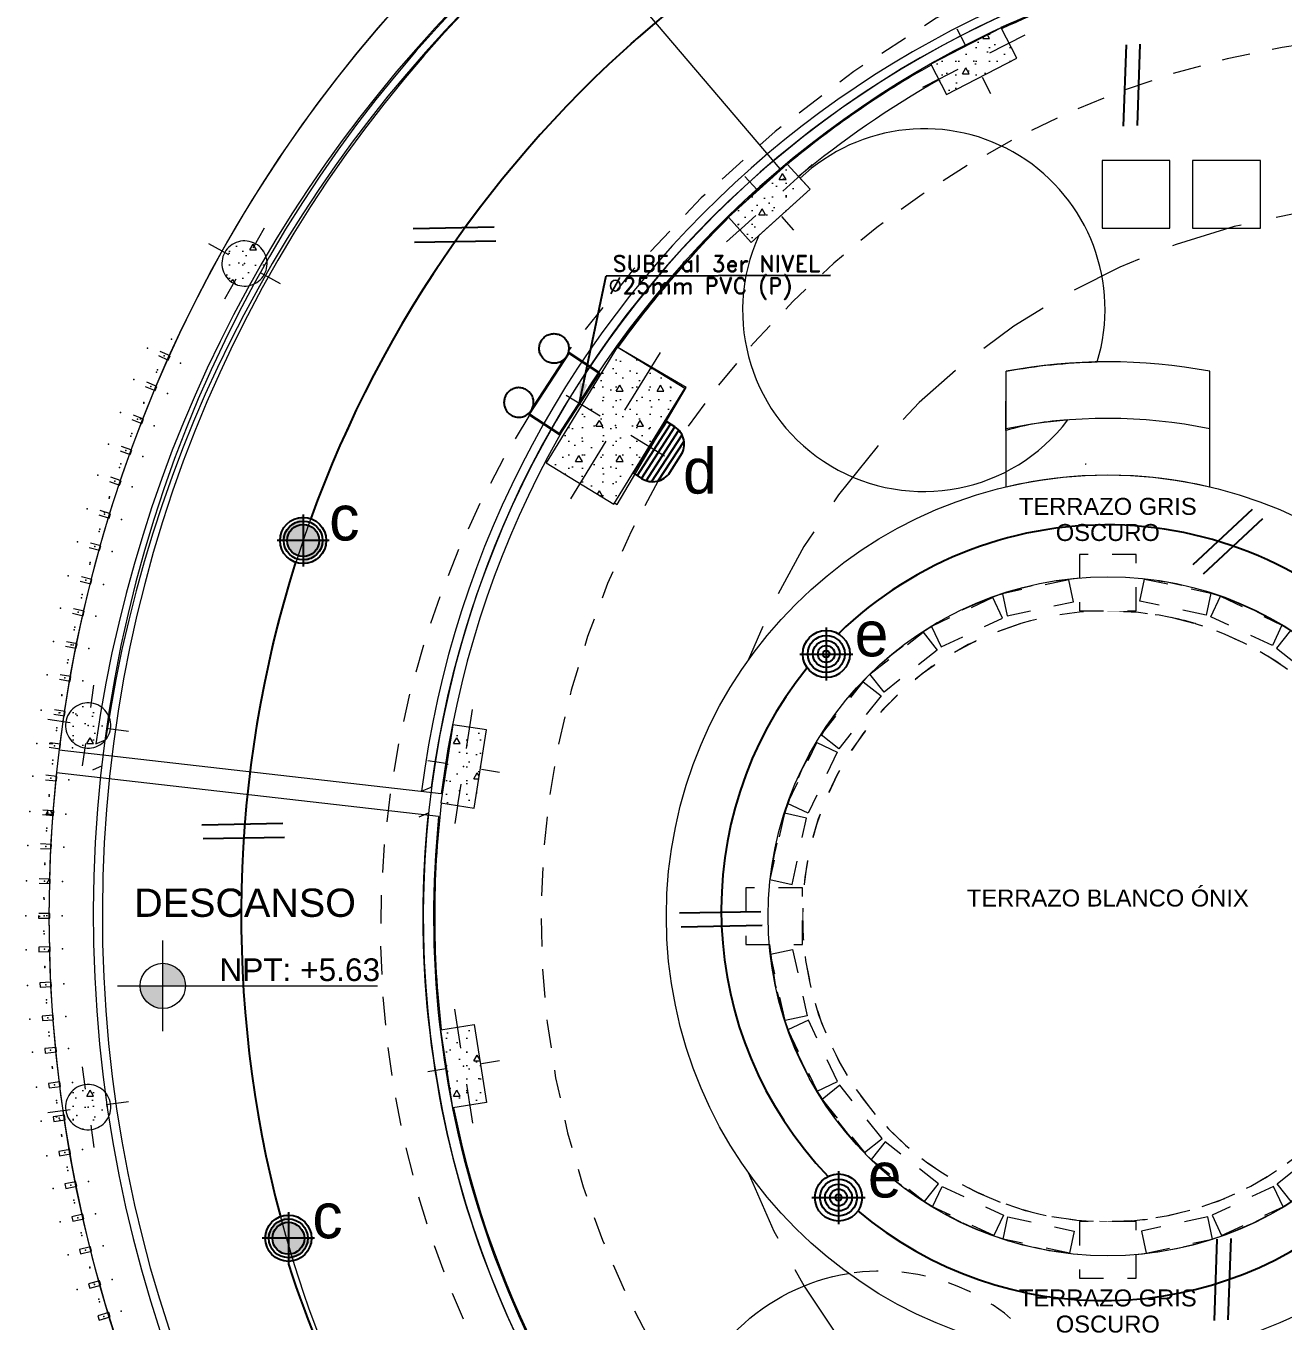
# Model space of a CAD drawing. Header units: feet. Extents: x 2 to 125, y -24 to 91.
# Drawn here: x 91.52 to 97.07, y 81.93 to 87.65 of the extents above; entities that cross this region are included whole.
import ezdxf
from ezdxf.lldxf.tags import DXFTag

# ---------------------------------------------------------------- set-up
doc = ezdxf.new("R2010")
doc.units = ezdxf.units.FT
doc.header["$MEASUREMENT"] = 0
doc.set_wipeout_variables(frame=1)
for name, pattern in [('CONTINUA', [0]), ('Dashed', [0.211667, 0.105833, -0.105833]), ('HIDDEN', [9.525, 6.35, -3.175]), ('HIDDEN2', [0.1875, 0.125, -0.0625]), ('Wipeout_Contour', [1, 0, -1])]:
    doc.linetypes.add(name, pattern=pattern)
for name, color, linetype in [('ALUMBRADO', 1, 'Continuous'), ('RED DE HUMO', 32, 'ACI'), ('Structural - Bearing', 7, 'Continuous')]:
    doc.layers.add(name, color=color, linetype=linetype)
for name, color, linetype, lineweight, true_color in [('Annotation - Text_Pen_No__167', 7, 'Continuous', 13, 0x6a6a6a), ('Dimensioning - General_Pen_No__167', 7, 'Continuous', 13, 0x6a6a6a), ('Estructura – Carga_Pen_No__167', 7, 'Continuous', 13, 0x6a6a6a), ('Interior - Furniture _Pen_No__167', 7, 'Continuous', 13, 0x6a6a6a), ('Structural - Bearing_Pen_No__167', 7, 'Continuous', 13, 0x6a6a6a), ('Structural - Bearing_Pen_No__4', 7, 'Continuous', 20, 0x029e21), ('Structural - Bearing_Pen_No__87', 7, 'Continuous', 20, 0x6a6a6a)]:
    doc.layers.add(name, color=color, linetype=linetype, lineweight=lineweight, true_color=true_color)
for name, color, linetype, lineweight in [('corriente debil', 30, 'Continuous', 15), ('Cotas varias El', 253, 'Continuous', 13), ('Drawing & Figure_Pen_No__122', 9, 'Continuous', 13), ('Emergencia', 20, 'Continuous', 25), ('Interior - Stair & Railing_Pen_No__122', 9, 'Continuous', 13), ('JARDINERA', 7, 'Continuous', 5), ('Structural - Bearing_Pen_No__122', 9, 'Continuous', 13), ('TOMACORRIENTE', 5, 'HIDDEN2', 30)]:
    doc.layers.add(name, color=color, linetype=linetype, lineweight=lineweight)
doc.styles.add('01COTAS', font='romans.shx')
doc.styles.add('GENERATED_STYLE_1', font='arial.ttf')
doc.styles.add('GENERATED_STYLE_3', font='romand.shx')
tags = doc.linetypes.add('ACI', pattern='A,0.5,-0.2,["ACI",Standard,S=0.1,R=0,X=-0.1,Y=-0.05],-0.25', length=0.95).pattern_tags.tags
tags[6] = DXFTag(74, 10)
doc.dimstyles.new('DIM-50-PLANTA', dxfattribs={"dimscale": 0.05, "dimtxt": 2, "dimasz": 2, "dimexe": 2, "dimexo": 2, "dimgap": 1, "dimtad": 1, "dimdec": 0, "dimlfac": 1000, "dimdsep": 46, "dimtxsty": '01COTAS', "dimcen": 25, "dimclrd": 9, "dimclre": 9, "dimclrt": 7, "dimadec": 0, "dimazin": 0, "dimtfac": 1, "dimtdec": 0, "dimtmove": 2, "dimatfit": 3, "dimfxl": 1, "dimtolj": 1, "dimtzin": 0, "dimarcsym": 0})
pattern_1 = [(0, (70.36607, 85.72544), (0, 0.311769), [0.03, -0.15]), (0, (70.45607, 85.88132), (0, 0.311769), [0.03, -0.15]), (60, (70.36607, 85.72544), (-0.27, 0.1558846), [0.03, -0.15]), (60, (70.54607, 85.72544), (-0.27, 0.1558846), [0.03, -0.15]), (120, (70.39607, 85.72544), (0.27, 0.1558846), [0.03, -0.15]), (120, (70.57607, 85.72544), (0.27, 0.1558846), [0.03, -0.15]), (0, (70.36607, 85.75544), (0, 0.06), [0, -0.06, 0, -0.09]), (45, (70.39607, 85.75544), (-0.04242641, 0.04242641), [0, -0.045, 0, -0.075])]

# ---------------------------------------------------------------- blocks, each defined once
blk = doc.blocks.new('Curved Ramp 23[46]', base_point=(27.2823, -2.0105))
at = {"layer": 'Interior - Furniture _Pen_No__167', "color": 251, "linetype": 'Continuous', "lineweight": 13, "true_color": 0x6a6a6a}
for p, q in [((24.4838, 1.2936), (23.385, 2.5908)), ((22.986, -1.4693), (21.297, -1.2764)), ((22.9746, -1.5687), (21.2856, -1.3757))]:
    blk.add_line(p, q, dxfattribs=at)
for radius, start, end in [(6.03, 90.82856, 173.00702), (5.18, 90.8286, 172.9291), (4.33, 90.8286, 172.8205), (6.03, 173.95721, 269.99957), (5.18, 174.0352, 269.9996), (4.33, 174.1437, 269.9996)]:
    blk.add_arc((27.2823, -2.0105), radius, start, end, dxfattribs=at)
blk = doc.blocks.new('Level Dimension_7', base_point=(21.7559, -2.3181))
at = {"layer": 'Dimensioning - General_Pen_No__167', "linetype": 'Continuous', "lineweight": 13, "true_color": 0x6a6a6a}
for points in [[(21.7559, -2.3181), (21.8559, -2.3181), (21.8483, -2.2798), (21.8266, -2.2473), (21.7941, -2.2257), (21.7559, -2.2181)], [(21.7559, -2.3181), (21.6559, -2.3181), (21.6635, -2.3563), (21.6852, -2.3888), (21.7176, -2.4104), (21.7559, -2.4181)]]:
    blk.add_hatch(color=251, dxfattribs=at).paths.add_polyline_path(points)
at = {"layer": 'Dimensioning - General_Pen_No__167', "color": 251, "linetype": 'Continuous', "lineweight": 13, "true_color": 0x6a6a6a}
for p, q in [((21.7559, -2.5181), (21.7559, -2.1181)), ((21.5559, -2.3181), (22.7044, -2.3181))]:
    blk.add_line(p, q, dxfattribs=at)
blk.add_circle((21.7559, -2.3181), 0.1, dxfattribs=at)
at = {"layer": 'Dimensioning - General_Pen_No__167', "color": 251, "lineweight": 13, "true_color": 0x6a6a6a, "insert": (22.0059, -2.2981), "char_height": 0.1, "attachment_point": 7, "style": 'GENERATED_STYLE_1'}
blk.add_mtext('\\A1;NPT: +5.63', dxfattribs=at)
blk = doc.blocks.new('LED PASILLO')
at = {"layer": 'ALUMBRADO'}
h = blk.add_hatch(color=202, dxfattribs=at)
h.dxf.hatch_style = 1
edge = h.paths.add_edge_path()
edge.add_line((0, 0.1376), (0, -0.1376))
edge.add_line((-0.1376, 0), (0.1376, 0))
edge = h.paths.add_edge_path()
edge.add_line((0, 0), (0, 0.0845))
edge.add_arc((0, 0), 0.0845, 90, 180)
edge.add_line((-0.0845, 0), (0, 0))
edge = h.paths.add_edge_path()
edge.add_line((0.0845, 0), (0, 0))
edge.add_line((0, 0), (0, -0.0845))
edge.add_arc((0, 0), 0.0845, 270, 360)
at = {"layer": 'ALUMBRADO', "color": 202}
for points in [[(0, 0.1376), (0, -0.1376)], [(-0.1376, 0), (0.1376, 0)]]:
    blk.add_lwpolyline(points, dxfattribs=at)
for radius in [0.1222, 0.1028, 0.0845]:
    blk.add_circle((0, 0), radius, dxfattribs=at)
blk = doc.blocks.new('LUM PARED 20 W')
at = {"layer": 'ALUMBRADO', "color": 6}
blk.add_lwpolyline([(-0.05, -0.15), (0.05, -0.15, 0.414214), (0.15, -0.05), (0.15, 0), (-0.15, 0), (-0.15, -0.05, 0.414214)], format="xyb", close=True, dxfattribs=at)
for points in [[(-0.15, -0.025), (0.15, -0.025)], [(-0.15, -0.05), (0.15, -0.05)], [(-0.1468, -0.075), (0.1468, -0.075)], [(-0.1366, -0.1), (0.1366, -0.1)], [(-0.1161, -0.125), (0.1161, -0.125)]]:
    blk.add_lwpolyline(points, dxfattribs=at)
blk = doc.blocks.new('LED SUM')
at = {"layer": 'ALUMBRADO', "color": 44}
for p, q in [((0, 0.1376), (0, -0.1376)), ((-0.1376, 0), (0.1376, 0))]:
    blk.add_line(p, q, dxfattribs=at)
for radius in [0.1222, 0.096, 0.0698, 0.0436, 0.0175]:
    blk.add_circle((0, 0), radius, dxfattribs=at)
blk = doc.blocks.new('Emergencia')
blk.add_lwpolyline([(0, 0), (0, 0)])
at = {"layer": 'Emergencia', "color": 5, "lineweight": 30}
for points in [[(0.25, -0.25), (0.25, 0), (-0.25, 0), (-0.25, -0.25)], [(-0.25, -0.2221), (-0.25, -0.25), (0.25, -0.25), (0.25, -0.2221)]]:
    blk.add_lwpolyline(points, dxfattribs=at)
at = {"color": 1, "lineweight": 5}
for points in [[(-0.1712, -0.2629), (-0.1644, -0.2671), (-0.158, -0.2718), (-0.152, -0.277), (-0.1463, -0.2826), (-0.1412, -0.2887), (-0.1365, -0.2951), (-0.1324, -0.3019), (-0.1287, -0.309), (-0.1257, -0.3164), (-0.1233, -0.324), (-0.1214, -0.3317), (-0.1202, -0.3396), (-0.1196, -0.3475), (-0.1196, -0.3555), (-0.1202, -0.3634), (-0.1215, -0.3713), (-0.1234, -0.379), (-0.1258, -0.3866), (-0.1289, -0.3939), (-0.1325, -0.401), (-0.1367, -0.4078), (-0.1414, -0.4142), (-0.1466, -0.4203), (-0.1522, -0.4259), (-0.1583, -0.4311), (-0.1647, -0.4357), (-0.1715, -0.4399), (-0.1786, -0.4435), (-0.186, -0.4465), (-0.1936, -0.449), (-0.2013, -0.4508), (-0.2092, -0.452), (-0.2171, -0.4527), (-0.2251, -0.4526), (-0.233, -0.452), (-0.2409, -0.4508), (-0.2486, -0.4489), (-0.2562, -0.4464), (-0.2635, -0.4433), (-0.2706, -0.4397), (-0.2774, -0.4355), (-0.2838, -0.4309), (-0.2899, -0.4257), (-0.2955, -0.42), (-0.3007, -0.414), (-0.3053, -0.4075), (-0.3095, -0.4007), (-0.3131, -0.3936), (-0.3161, -0.3863), (-0.3186, -0.3787), (-0.3204, -0.3709), (-0.3216, -0.3631), (-0.3222, -0.3551), (-0.3222, -0.3472), (-0.3216, -0.3392), (-0.3203, -0.3314), (-0.3185, -0.3236), (-0.316, -0.3161), (-0.3129, -0.3087), (-0.3093, -0.3016), (-0.3051, -0.2948), (-0.3004, -0.2884), (-0.2953, -0.2824), (-0.2896, -0.2767), (-0.2836, -0.2716), (-0.2771, -0.2669), (-0.2703, -0.2628), (-0.2632, -0.2592), (-0.2558, -0.2561), (-0.2483, -0.2537), (-0.2405, -0.2518), (-0.2327, -0.2506), (-0.2247, -0.25), (-0.2168, -0.25), (-0.2088, -0.2506), (-0.201, -0.2519), (-0.1932, -0.2538), (-0.1857, -0.2562), (-0.1783, -0.2593)], [(0.1712, -0.2629), (0.1644, -0.2671), (0.158, -0.2718), (0.152, -0.277), (0.1463, -0.2826), (0.1412, -0.2887), (0.1365, -0.2951), (0.1324, -0.3019), (0.1287, -0.309), (0.1257, -0.3164), (0.1233, -0.324), (0.1214, -0.3317), (0.1202, -0.3396), (0.1196, -0.3475), (0.1196, -0.3555), (0.1202, -0.3634), (0.1215, -0.3713), (0.1234, -0.379), (0.1258, -0.3866), (0.1289, -0.3939), (0.1325, -0.401), (0.1367, -0.4078), (0.1414, -0.4142), (0.1466, -0.4203), (0.1522, -0.4259), (0.1583, -0.4311), (0.1647, -0.4357), (0.1715, -0.4399), (0.1786, -0.4435), (0.186, -0.4465), (0.1936, -0.449), (0.2013, -0.4508), (0.2092, -0.452), (0.2171, -0.4527), (0.2251, -0.4526), (0.233, -0.452), (0.2409, -0.4508), (0.2486, -0.4489), (0.2562, -0.4464), (0.2635, -0.4433), (0.2706, -0.4397), (0.2774, -0.4355), (0.2838, -0.4309), (0.2899, -0.4257), (0.2955, -0.42), (0.3007, -0.414), (0.3053, -0.4075), (0.3095, -0.4007), (0.3131, -0.3936), (0.3161, -0.3863), (0.3186, -0.3787), (0.3204, -0.3709), (0.3216, -0.3631), (0.3222, -0.3551), (0.3222, -0.3472), (0.3216, -0.3392), (0.3203, -0.3314), (0.3185, -0.3236), (0.316, -0.3161), (0.3129, -0.3087), (0.3093, -0.3016), (0.3051, -0.2948), (0.3004, -0.2884), (0.2953, -0.2824), (0.2896, -0.2767), (0.2836, -0.2716), (0.2771, -0.2669), (0.2703, -0.2628), (0.2632, -0.2592), (0.2558, -0.2561), (0.2483, -0.2537), (0.2405, -0.2518), (0.2327, -0.2506), (0.2247, -0.25), (0.2168, -0.25), (0.2088, -0.2506), (0.201, -0.2519), (0.1932, -0.2538), (0.1857, -0.2562), (0.1783, -0.2593)]]:
    blk.add_wipeout(points, dxfattribs=at).dxf.layer = 'Emergencia'
at = {"layer": 'Emergencia', "color": 30, "true_color": 0xf26722}
for points in [[(-0.1712, -0.2629), (-0.1644, -0.2671), (-0.158, -0.2718), (-0.152, -0.277), (-0.1463, -0.2826), (-0.1412, -0.2887), (-0.1365, -0.2951), (-0.1324, -0.3019), (-0.1287, -0.309), (-0.1257, -0.3164), (-0.1233, -0.324), (-0.1214, -0.3317), (-0.1202, -0.3396), (-0.1196, -0.3475), (-0.1196, -0.3555), (-0.1202, -0.3634), (-0.1215, -0.3713), (-0.1234, -0.379), (-0.1258, -0.3866), (-0.1289, -0.3939), (-0.1325, -0.401), (-0.1367, -0.4078), (-0.1414, -0.4142), (-0.1466, -0.4203), (-0.1522, -0.4259), (-0.1583, -0.4311), (-0.1647, -0.4357), (-0.1715, -0.4399), (-0.1786, -0.4435), (-0.186, -0.4465), (-0.1936, -0.449), (-0.2013, -0.4508), (-0.2092, -0.452), (-0.2171, -0.4527), (-0.2251, -0.4526), (-0.233, -0.452), (-0.2409, -0.4508), (-0.2486, -0.4489), (-0.2562, -0.4464), (-0.2635, -0.4433), (-0.2706, -0.4397), (-0.2774, -0.4355), (-0.2838, -0.4309), (-0.2899, -0.4257), (-0.2955, -0.42), (-0.3007, -0.414), (-0.3053, -0.4075), (-0.3095, -0.4007), (-0.3131, -0.3936), (-0.3161, -0.3863), (-0.3186, -0.3787), (-0.3204, -0.3709), (-0.3216, -0.3631), (-0.3222, -0.3551), (-0.3222, -0.3472), (-0.3216, -0.3392), (-0.3203, -0.3314), (-0.3185, -0.3236), (-0.316, -0.3161), (-0.3129, -0.3087), (-0.3093, -0.3016), (-0.3051, -0.2948), (-0.3004, -0.2884), (-0.2953, -0.2824), (-0.2896, -0.2767), (-0.2836, -0.2716), (-0.2771, -0.2669), (-0.2703, -0.2628), (-0.2632, -0.2592), (-0.2558, -0.2561), (-0.2483, -0.2537), (-0.2405, -0.2518), (-0.2327, -0.2506), (-0.2247, -0.25), (-0.2168, -0.25), (-0.2088, -0.2506), (-0.201, -0.2519), (-0.1932, -0.2538), (-0.1857, -0.2562), (-0.1783, -0.2593)], [(0.1712, -0.2629), (0.1644, -0.2671), (0.158, -0.2718), (0.152, -0.277), (0.1463, -0.2826), (0.1412, -0.2887), (0.1365, -0.2951), (0.1324, -0.3019), (0.1287, -0.309), (0.1257, -0.3164), (0.1233, -0.324), (0.1214, -0.3317), (0.1202, -0.3396), (0.1196, -0.3475), (0.1196, -0.3555), (0.1202, -0.3634), (0.1215, -0.3713), (0.1234, -0.379), (0.1258, -0.3866), (0.1289, -0.3939), (0.1325, -0.401), (0.1367, -0.4078), (0.1414, -0.4142), (0.1466, -0.4203), (0.1522, -0.4259), (0.1583, -0.4311), (0.1647, -0.4357), (0.1715, -0.4399), (0.1786, -0.4435), (0.186, -0.4465), (0.1936, -0.449), (0.2013, -0.4508), (0.2092, -0.452), (0.2171, -0.4527), (0.2251, -0.4526), (0.233, -0.452), (0.2409, -0.4508), (0.2486, -0.4489), (0.2562, -0.4464), (0.2635, -0.4433), (0.2706, -0.4397), (0.2774, -0.4355), (0.2838, -0.4309), (0.2899, -0.4257), (0.2955, -0.42), (0.3007, -0.414), (0.3053, -0.4075), (0.3095, -0.4007), (0.3131, -0.3936), (0.3161, -0.3863), (0.3186, -0.3787), (0.3204, -0.3709), (0.3216, -0.3631), (0.3222, -0.3551), (0.3222, -0.3472), (0.3216, -0.3392), (0.3203, -0.3314), (0.3185, -0.3236), (0.316, -0.3161), (0.3129, -0.3087), (0.3093, -0.3016), (0.3051, -0.2948), (0.3004, -0.2884), (0.2953, -0.2824), (0.2896, -0.2767), (0.2836, -0.2716), (0.2771, -0.2669), (0.2703, -0.2628), (0.2632, -0.2592), (0.2558, -0.2561), (0.2483, -0.2537), (0.2405, -0.2518), (0.2327, -0.2506), (0.2247, -0.25), (0.2168, -0.25), (0.2088, -0.2506), (0.201, -0.2519), (0.1932, -0.2538), (0.1857, -0.2562), (0.1783, -0.2593)]]:
    blk.add_lwpolyline(points, close=True, dxfattribs=at)

msp = doc.modelspace()

# ---------------------------------------------------------------- hatches: boundary and pattern name
at = {"layer": 'Interior - Stair & Railing_Pen_No__122', "linetype": 'Continuous', "lineweight": 13}
h = msp.add_hatch(dxfattribs=at)
h.set_pattern_fill('STRUCTURAL_CONCRETE', color=9, style=0, pattern_type=2)
h.set_pattern_definition(pattern_1)
h.paths.add_polyline_path([(92.4341, 86.5137, 0.414214), (92.5702, 86.5522, 0.414214), (92.5317, 86.6883, 0.414214), (92.3956, 86.6498, 0.414214)])
h = msp.add_hatch(dxfattribs=at)
h.set_pattern_fill('STRUCTURAL_CONCRETE', color=9, style=0, pattern_type=2)
h.set_pattern_definition(pattern_1)
h.paths.add_polyline_path([(91.9845, 85.9117), (92.0292, 85.8943), (92.0364, 85.913), (91.9918, 85.9304, 0.000823)])
h = msp.add_hatch(dxfattribs=at)
h.set_pattern_fill('STRUCTURAL_CONCRETE', color=9, style=0, pattern_type=2)
h.set_pattern_definition(pattern_1)
h.paths.add_polyline_path([(91.8384, 85.4898), (91.8843, 85.4757), (91.8902, 85.4948), (91.8443, 85.5089, 0.000823)])
h = msp.add_hatch(dxfattribs=at)
h.set_pattern_fill('STRUCTURAL_CONCRETE', color=9, style=0, pattern_type=2)
h.set_pattern_definition(pattern_1)
h.paths.add_polyline_path([(91.692, 84.9094), (91.7391, 84.8999), (91.7431, 84.9195), (91.6959, 84.929, 0.000823)])
h = msp.add_hatch(dxfattribs=at)
h.set_pattern_fill('STRUCTURAL_CONCRETE', color=9, style=0, pattern_type=2)
h.set_pattern_definition(pattern_1)
h.paths.add_polyline_path([(91.7775, 84.4597, 0.414214), (91.8908, 84.5444, 0.414214), (91.8061, 84.6576, 0.414214), (91.6928, 84.5729, 0.414214)])
h = msp.add_hatch(dxfattribs=at)
h.set_pattern_fill('STRUCTURAL_CONCRETE', color=9, style=0, pattern_type=2)
h.set_pattern_definition(pattern_1)
h.paths.add_polyline_path([(91.6395, 84.6084), (91.6871, 84.6013), (91.69, 84.6211), (91.6424, 84.6282, 0.000823)])
h = msp.add_hatch(dxfattribs=at)
h.set_pattern_fill('STRUCTURAL_CONCRETE', color=9, style=0, pattern_type=2)
h.set_pattern_definition(pattern_1)
h.paths.add_polyline_path([(91.6177, 84.4622), (91.6195, 84.462, -0.000823), (91.622, 84.4818), (91.6202, 84.4821)])
h = msp.add_hatch(dxfattribs=at)
h.set_pattern_fill('STRUCTURAL_CONCRETE', color=9, style=0, pattern_type=2)
h.set_pattern_definition(pattern_1)
h.paths.add_polyline_path([(91.6195, 84.462), (91.6673, 84.456), (91.6698, 84.4759), (91.622, 84.4818, 0.000823)])
h = msp.add_hatch(dxfattribs=at)
h.set_pattern_fill('STRUCTURAL_CONCRETE', color=9, style=0, pattern_type=2)
h.set_pattern_definition(pattern_1)
h.paths.add_polyline_path([(91.5916, 84.1846, 0.000823), (91.5901, 84.1646), (91.6382, 84.161), (91.6397, 84.181)])
h = msp.add_hatch(dxfattribs=at)
h.set_pattern_fill('STRUCTURAL_CONCRETE', color=9, style=0, pattern_type=2)
h.set_pattern_definition(pattern_1)
h.paths.add_polyline_path([(91.5757, 83.881, 0.000823), (91.5752, 83.861), (91.6235, 83.8598), (91.624, 83.8798)])
h = msp.add_hatch(dxfattribs=at)
h.set_pattern_fill('STRUCTURAL_CONCRETE', color=9, style=0, pattern_type=2)
h.set_pattern_definition(pattern_1)
h.paths.add_polyline_path([(91.5734, 83.7181), (91.5718, 83.7181), (91.5718, 83.7068), (91.6218, 83.7068), (91.6218, 83.7268), (91.5734, 83.7268, 0.000359)])
h = msp.add_hatch(dxfattribs=at)
h.set_pattern_fill('STRUCTURAL_CONCRETE', color=9, style=0, pattern_type=2)
h.set_pattern_definition(pattern_1)
h.paths.add_polyline_path([(91.5733, 83.5783), (91.5739, 83.5583), (91.6238, 83.5596), (91.6233, 83.5796)])
h = msp.add_hatch(dxfattribs=at)
h.set_pattern_fill('STRUCTURAL_CONCRETE', color=9, style=0, pattern_type=2)
h.set_pattern_definition(pattern_1)
h.paths.add_polyline_path([(91.588, 83.2737), (91.5895, 83.2538), (91.6393, 83.2576), (91.6378, 83.2775)])
h = msp.add_hatch(dxfattribs=at)
h.set_pattern_fill('STRUCTURAL_CONCRETE', color=9, style=0, pattern_type=2)
h.set_pattern_definition(pattern_1)
h.paths.add_polyline_path([(91.8058, 82.7722, 0.414214), (91.8908, 82.8852, 0.414214), (91.7778, 82.9702, 0.414214), (91.6928, 82.8572, 0.414214)])
h = msp.add_hatch(dxfattribs=at)
h.set_pattern_fill('STRUCTURAL_CONCRETE', color=9, style=0, pattern_type=2)
h.set_pattern_definition(pattern_1)
h.paths.add_polyline_path([(91.6372, 82.8278), (91.6402, 82.808), (91.6896, 82.8155), (91.6866, 82.8353)])
h = msp.add_hatch(dxfattribs=at)
h.set_pattern_fill('STRUCTURAL_CONCRETE', color=9, style=0, pattern_type=2)
h.set_pattern_definition(pattern_1)
h.paths.add_polyline_path([(91.7938, 82.0898), (91.7992, 82.0706), (91.8473, 82.0841), (91.8419, 82.1034)])
h = msp.add_hatch(dxfattribs=at)
h.set_pattern_fill('STRUCTURAL_CONCRETE', color=9, style=0, pattern_type=2)
h.set_pattern_definition(pattern_1)
h.paths.add_polyline_path([(91.8351, 81.9479), (91.841, 81.9288), (91.8887, 81.9435), (91.8829, 81.9626)])

# ---------------------------------------------------------------- linework, layer by layer
at = {"layer": 'ALUMBRADO', "color": 114, "lineweight": 25}
for points in [[(96.3681, 87.2086), (96.3805, 87.5673)], [(96.4292, 87.2117), (96.4416, 87.5704)], [(93.2282, 86.7561), (93.587, 86.7626)], [(93.2345, 86.6952), (93.5933, 86.7017)], [(96.6761, 85.2701), (96.9384, 85.5151)], [(96.7215, 85.229), (96.9838, 85.474)], [(92.2941, 84.1199), (92.6529, 84.1264)], [(92.3004, 84.059), (92.6592, 84.0655)], [(96.8311, 81.9313), (96.8435, 82.29)], [(96.77, 81.9282), (96.7824, 82.2869)]]:
    msp.add_lwpolyline(points, dxfattribs=at)
at = {"layer": 'ALUMBRADO', "linetype": 'CONTINUA', "lineweight": 25}
for centre, radius, start, end in [((97.6718, 83.718), 5.2035, 162.5304, 194.8159), ((97.787, 83.8628), 5.3814, 198.2631, 233.1965)]:
    msp.add_arc(centre, radius, start, end, dxfattribs=at)
at = {"layer": 'Cotas varias El'}
msp.add_lwpolyline([(103.541, 77.6834), (103.541, 89.7465), (97.5929, 89.7465, 0.990538), (97.5929, 77.6834)], format="xyb", close=True, dxfattribs=at)
msp.add_lwpolyline([(93.8288, 85.7126), (94.1307, 85.5355), (94.4343, 86.053), (94.1324, 86.2301)], close=True, dxfattribs=at)
at = {"layer": 'Drawing & Figure_Pen_No__122', "color": 9, "linetype": 'Continuous', "lineweight": 13}
for p, q in [((95.8488, 85.6138), (95.8488, 86.1247)), ((96.7488, 85.6137), (96.7488, 86.1247))]:
    msp.add_line(p, q, dxfattribs=at)
msp.add_lwpolyline([(95.8488, 85.6138, -0.116862), (96.7487, 85.6138)], format="xyb", dxfattribs=at)
for radius, start, end in [(2.4514, 79.4223, 100.5775), (2.2014, 78.2042, 101.7944)]:
    msp.add_arc((96.2988, 83.7149), radius, start, end, dxfattribs=at)
at = {"layer": 'Estructura – Carga_Pen_No__167', "color": 251, "linetype": 'Continuous', "lineweight": 13, "true_color": 0x6a6a6a}
for points in [[(96.5732, 87.0567), (96.2732, 87.0567), (96.2732, 86.7567), (96.5732, 86.7567)], [(96.6732, 87.0567), (96.6732, 86.7567), (96.9732, 86.7567), (96.9732, 87.0567)], [(96.9732, 87.0567), (96.6732, 87.0567), (96.6732, 86.7567), (96.9732, 86.7567)]]:
    msp.add_lwpolyline(points, close=True, dxfattribs=at)
for points in [[(96.202, 85.7149, -0.000541), (96.2005, 85.7134)], [(96.2005, 85.7134, 0.000541), (96.202, 85.7149)]]:
    msp.add_lwpolyline(points, format="xyb", dxfattribs=at)
at = {"layer": 'Interior - Stair & Railing_Pen_No__122', "color": 9, "linetype": 'Continuous', "lineweight": 13}
for p, q in [((92.5219, 86.6708), (92.5707, 86.7581)), ((92.4131, 86.64), (92.3258, 86.6888)), ((92.4439, 86.5312), (92.3951, 86.4439)), ((92.5528, 86.562), (92.6401, 86.5132)), ((91.8032, 84.6378), (91.8175, 84.7368)), ((91.7126, 84.5701), (91.6136, 84.5843)), ((91.871, 84.5472), (91.97, 84.533)), ((91.7804, 84.4795), (91.7661, 84.3805)), ((91.8259, 84.4771), (91.869, 84.4956)), ((91.8259, 84.4771), (91.869, 84.4956)), ((91.8259, 84.4771), (91.869, 84.4956)), ((91.8259, 84.4771), (91.869, 84.4956)), ((91.8532, 84.38), (91.8106, 84.3616)), ((91.8532, 84.38), (91.8106, 84.3616)), ((91.8532, 84.38), (91.8106, 84.3616)), ((91.8532, 84.38), (91.8106, 84.3616)), ((93.2658, 84.2677), (93.3086, 84.2864)), ((93.2658, 84.2677), (93.3086, 84.2864)), ((93.2658, 84.2677), (93.3086, 84.2864)), ((93.2658, 84.2677), (93.3086, 84.2864)), ((93.2949, 84.1712), (93.2529, 84.1528)), ((93.2949, 84.1712), (93.2529, 84.1528)), ((93.2949, 84.1712), (93.2529, 84.1528)), ((93.2949, 84.1712), (93.2529, 84.1528)), ((91.7806, 82.9504), (91.7666, 83.0494)), ((91.871, 82.8824), (91.9701, 82.8964)), ((91.7126, 82.86), (91.6136, 82.846)), ((91.803, 82.792), (91.817, 82.693))]:
    msp.add_line(p, q, dxfattribs=at)
for points in [[(92.4341, 86.5137, 0.414214), (92.5702, 86.5522, 0.414214), (92.5317, 86.6883, 0.414214), (92.3956, 86.6498, 0.414214)], [(91.7775, 84.4597, 0.414214), (91.8908, 84.5444, 0.414214), (91.8061, 84.6576, 0.414214), (91.6928, 84.5729, 0.414214)], [(91.8058, 82.7722, 0.414214), (91.8908, 82.8852, 0.414214), (91.7778, 82.9702, 0.414214), (91.6928, 82.8572, 0.414214)]]:
    msp.add_lwpolyline(points, format="xyb", close=True, dxfattribs=at)
for points in [[(92.1021, 86.1937), (92.1458, 86.1741), (92.154, 86.1923), (92.1103, 86.2119)], [(92.0432, 86.0574), (92.0874, 86.0389), (92.0951, 86.0574), (92.0509, 86.0759)], [(91.9845, 85.9117), (92.0292, 85.8943), (92.0364, 85.913), (91.9918, 85.9304)], [(91.9327, 85.7733), (91.9778, 85.757), (91.9846, 85.7758), (91.9396, 85.7921)], [(91.8855, 85.637), (91.931, 85.6218), (91.9373, 85.6408), (91.8918, 85.656)], [(91.8384, 85.4898), (91.8843, 85.4757), (91.8902, 85.4948), (91.8443, 85.5089)], [(91.7965, 85.346), (91.8427, 85.3331), (91.8481, 85.3524), (91.8019, 85.3653)], [(91.7569, 85.197), (91.8035, 85.1852), (91.8084, 85.2046), (91.7619, 85.2163)], [(91.7229, 85.0545), (91.7698, 85.0439), (91.7742, 85.0634), (91.7274, 85.074)], [(91.692, 84.9094), (91.7391, 84.8999), (91.7431, 84.9195), (91.6959, 84.929)], [(91.6646, 84.7635), (91.712, 84.7551), (91.7154, 84.7748), (91.6681, 84.7832)], [(91.6395, 84.6084), (91.6871, 84.6013), (91.69, 84.6211), (91.6424, 84.6282)], [(91.6195, 84.462), (91.6673, 84.456), (91.6698, 84.4759), (91.622, 84.4818)], [(91.6035, 84.3186), (91.6514, 84.3138), (91.6534, 84.3337), (91.6055, 84.3385)], [(91.5901, 84.1646), (91.6382, 84.161), (91.6397, 84.181), (91.5916, 84.1846)], [(91.5808, 84.0152), (91.6291, 84.0128), (91.6301, 84.0327), (91.5818, 84.0351)], [(91.5752, 83.861), (91.6235, 83.8598), (91.624, 83.8798), (91.5757, 83.881)], [(91.5718, 83.7181), (91.5718, 83.7068), (91.6218, 83.7068), (91.6218, 83.7268), (91.5734, 83.7268)]]:
    msp.add_lwpolyline(points, dxfattribs=at)
for points in [[(91.5733, 83.5783), (91.5739, 83.5583), (91.6238, 83.5596), (91.6233, 83.5796)], [(91.579, 83.4213), (91.58, 83.4013), (91.6299, 83.4039), (91.6289, 83.4238)], [(91.588, 83.2737), (91.5895, 83.2538), (91.6393, 83.2576), (91.6378, 83.2775)], [(91.6002, 83.13), (91.6022, 83.1101), (91.6519, 83.115), (91.6499, 83.1349)], [(91.6171, 82.9762), (91.6196, 82.9564), (91.6692, 82.9626), (91.6667, 82.9825)], [(91.6372, 82.8278), (91.6402, 82.808), (91.6896, 82.8155), (91.6866, 82.8353)], [(91.6617, 82.6755), (91.6652, 82.6558), (91.7144, 82.6645), (91.7109, 82.6842)], [(91.6886, 82.5315), (91.6925, 82.5119), (91.7415, 82.5218), (91.7376, 82.5414)], [(91.7193, 82.3862), (91.7237, 82.3667), (91.7725, 82.3778), (91.7681, 82.3973)], [(91.7536, 82.2418), (91.7585, 82.2224), (91.807, 82.2346), (91.8021, 82.254)], [(91.7938, 82.0898), (91.7992, 82.0706), (91.8473, 82.0841), (91.8419, 82.1034)], [(91.8351, 81.9479), (91.841, 81.9288), (91.8887, 81.9435), (91.8829, 81.9626)]]:
    msp.add_lwpolyline(points, close=True, dxfattribs=at)
for centre, radius, start, end in [((97.6461, 83.7191), 5.8315, 90.12888, 269.40029), ((97.6461, 83.7191), 5.8315, 90.12888, 269.40029), ((97.6461, 83.7191), 5.8315, 90.12888, 269.40029), ((97.6461, 83.7191), 5.8315, 90.12888, 269.40029), ((97.6461, 83.7191), 5.7915, 90.0061, 269.52272), ((97.6461, 83.7191), 5.7915, 90.0061, 269.52272), ((97.6461, 83.7191), 5.7915, 90.0061, 269.52272), ((97.6461, 83.7191), 5.7915, 90.0061, 269.52272), ((97.6461, 83.7149), 4.415, 90.132, 172.8077), ((97.6461, 83.7149), 4.415, 90.132, 172.8077), ((97.6461, 83.7149), 4.415, 90.132, 172.8077), ((97.6461, 83.7149), 4.415, 90.132, 172.8077), ((97.6461, 83.7149), 4.375, 89.97, 172.4947), ((97.6461, 83.7149), 4.375, 89.97, 172.4947), ((97.6461, 83.7149), 4.375, 89.97, 172.4947), ((97.6461, 83.7149), 4.375, 89.97, 172.4947), ((97.6461, 83.7149), 4.375, 174.0128, 269.369), ((97.6461, 83.7149), 4.375, 174.0128, 269.369), ((97.6461, 83.7149), 4.375, 174.0128, 269.369), ((97.6461, 83.7149), 4.375, 174.0128, 269.369), ((97.6484, 83.7149), 4.325, 187.6517, 190.1317), ((97.6484, 83.7149), 4.325, 191.2884, 225.6048)]:
    msp.add_arc(centre, radius, start, end, dxfattribs=at)
for p in [(92.4829, 86.601), (92.1598, 86.2664), (92.0541, 86.2261), (92.1271, 86.1934), (92.0991, 86.1316), (92.2001, 86.1607), (91.9944, 86.0887), (92.0944, 86.1204), (92.0682, 86.0578), (92.142, 86.0269), (92.0373, 85.984), (92.0385, 85.9873), (91.9349, 85.9417), (92.0095, 85.9127), (91.9849, 85.8502), (92.0841, 85.8837), (91.8825, 85.8021), (91.9805, 85.8382), (91.9577, 85.7749), (92.033, 85.7478), (91.9306, 85.6997), (91.9358, 85.7151), (91.8346, 85.6646), (91.9104, 85.6392), (91.9863, 85.6139), (91.8851, 85.5634), (91.8868, 85.5691), (91.7869, 85.516), (91.8634, 85.4926), (91.9398, 85.4692), (91.8399, 85.4161), (91.8429, 85.4265), (91.7443, 85.371), (91.8213, 85.3495), (91.8984, 85.328), (91.7998, 85.2724), (91.8013, 85.2786), (91.7042, 85.2206), (91.7817, 85.201), (91.8593, 85.1815), (91.7622, 85.1234), (91.7653, 85.1372), (91.6696, 85.0769), (91.7476, 85.0592), (91.8257, 85.0415), (91.7299, 84.9812), (91.7324, 84.993), (91.6382, 84.9304), (91.7166, 84.9146), (91.795, 84.8988), (91.7008, 84.8362), (91.7029, 84.8481), (91.6103, 84.7832), (91.6891, 84.7693), (91.7679, 84.7555), (91.6756, 84.694), (91.6752, 84.6905), (91.5847, 84.6267), (91.6638, 84.6149), (91.743, 84.6031), (91.652, 84.5358), (91.6536, 84.5484), (91.7918, 84.5587), (91.5644, 84.4789), (91.6437, 84.469), (91.7231, 84.4592), (91.6339, 84.3897), (91.6356, 84.4059), (91.548, 84.3343), (91.6276, 84.3263), (91.7072, 84.3183), (91.6196, 84.2467), (91.62, 84.2526), (91.5342, 84.1788), (91.614, 84.1729), (91.6938, 84.1669), (91.608, 84.0931), (91.6086, 84.1039), (91.5247, 84.028), (91.6046, 84.024), (91.6845, 84.02), (91.6007, 83.9504), (91.6006, 83.9441), (91.5188, 83.8724), (91.5987, 83.8704), (91.6787, 83.8685), (91.5967, 83.7968), (91.5968, 83.7905), (91.5168, 83.7167), (91.5968, 83.7168), (91.6768, 83.7169), (91.5966, 83.6489), (91.5969, 83.6368), (91.5186, 83.5669), (91.5986, 83.5689), (91.6786, 83.571), (91.6004, 83.4925), (91.6006, 83.489), (91.5245, 83.4085), (91.6044, 83.4126), (91.6843, 83.4167), (91.6076, 83.3454), (91.6085, 83.3327), (91.6136, 83.2656), (91.6934, 83.2717), (91.5339, 83.2596), (91.6181, 83.2021), (91.6197, 83.1859), (91.5465, 83.1146), (91.6261, 83.1225), (91.7057, 83.1304), (91.6332, 83.0488), (91.634, 83.0429), (91.7225, 82.9794), (91.5638, 82.9595), (91.6431, 82.9694), (91.6515, 82.9008), (91.6531, 82.8901), (91.7918, 82.8712), (91.5843, 82.8097), (91.6634, 82.8217), (91.7425, 82.8336), (91.6742, 82.7488), (91.6753, 82.7425), (91.6093, 82.6561), (91.6881, 82.67), (91.7668, 82.6839), (91.6992, 82.6051), (91.702, 82.5912), (91.715, 82.5266), (91.7935, 82.5424), (91.6366, 82.5108), (91.7282, 82.46), (91.7309, 82.4482), (91.6679, 82.3643), (91.7459, 82.382), (91.8239, 82.3997), (91.7607, 82.3157), (91.7636, 82.304), (91.7803, 82.2382), (91.8579, 82.2578), (91.7028, 82.2186), (91.7989, 82.164), (91.7999, 82.1606), (91.7435, 82.0653), (91.8205, 82.087), (91.8975, 82.1086), (91.8384, 82.0222), (91.8421, 82.0099), (91.8619, 81.9457), (91.9384, 81.9692)]:
    msp.add_point(p, dxfattribs=at)
at = {"layer": 'Structural - Bearing_Pen_No__4', "color": 104, "linetype": 'HIDDEN', "lineweight": 20, "ltscale": 0.05, "true_color": 0x029e21}
msp.add_lwpolyline([(94.7093, 82.5817, 0.831061), (100.7984, 83.7149, 0.831228), (94.7089, 84.847)], format="xyb", dxfattribs=at)
at = {"layer": 'Structural - Bearing_Pen_No__4', "linetype": 'Dashed', "lineweight": 20}
msp.add_lwpolyline([(96.7251, 85.1529, -0.021473), (96.8469, 85.111, -0.308369), (97.7984, 83.7149, -0.414214), (96.2984, 82.2149, -0.414213), (94.7984, 83.7149, -0.308369), (95.7499, 85.111, -0.021457), (95.8716, 85.1529)], format="xyb", dxfattribs=at)
for points in [[(95.7907, 85.124), (95.5191, 84.9966), (95.5616, 84.9061), (95.8331, 85.0335)], [(96.7966, 85.1298), (97.0682, 85.0023), (97.0257, 84.9118), (96.7541, 85.0392)], [(95.2473, 84.7851), (95.4829, 84.9708), (95.5448, 84.8923), (95.3093, 84.7066)], [(97.3421, 84.7928), (97.1066, 84.9786), (97.0446, 84.9001), (97.2802, 84.7143)], [(95.031, 84.5172), (95.2179, 84.7518), (95.2961, 84.6895), (95.1092, 84.4549)], [(94.8835, 84.2131), (95.0123, 84.484), (95.1026, 84.4411), (94.9738, 84.1702)], [(94.8849, 83.2129), (95.0137, 82.942), (95.104, 82.9849), (94.9752, 83.2559)], [(95.0357, 82.9053), (95.2226, 82.6706), (95.3008, 82.7329), (95.1139, 82.9676)], [(95.2525, 82.6397), (95.4881, 82.4539), (95.55, 82.5325), (95.3144, 82.7182)], [(97.3443, 82.6397), (97.1087, 82.4539), (97.0468, 82.5325), (97.2824, 82.7182)], [(95.7953, 82.303), (95.5237, 82.4305), (95.5662, 82.521), (95.8377, 82.3935)], [(96.8015, 82.303), (97.0731, 82.4305), (97.0306, 82.521), (96.759, 82.3935)]]:
    msp.add_lwpolyline(points, close=True, dxfattribs=at)
msp.add_lwpolyline([(95.7252, 82.4926, 0.123935), (96.3688, 82.3668, 0.035226), (96.558, 82.3901, 0.358614), (97.6484, 83.7149, 0.329443), (96.6945, 85.0055, 0.035226), (96.6119, 85.028, 0.131602), (95.9136, 85.0089, 0.331871), (94.9484, 83.7149, 0.290888)], format="xyb", close=True, dxfattribs=at)
for centre, radius, start, end in [((96.2984, 83.7149), 1.5, 94.7802, 175.2057), ((96.2984, 83.7149), 1.5, 4.5878, 85.2198), ((96.2984, 83.7149), 1.35, 1.6659, 90), ((96.2984, 83.7149), 1.35, 106.6993, 269.9567), ((96.2984, 83.7149), 1.35, 270.0433, 358.3341), ((96.2984, 83.7149), 1.5, 184.7661, 265.2198), ((96.2984, 83.7149), 1.5, 274.7802, 355.0274), ((95.293, 81.2476), 0.8989, 36.6655, 98.9804)]:
    msp.add_arc(centre, radius, start, end, dxfattribs=at)
at = {"layer": 'Structural - Bearing_Pen_No__87', "color": 251, "linetype": 'Continuous', "lineweight": 20, "true_color": 0x6a6a6a}
for start, end in [(100.3707, 114.8749), (119.5129, 129.7573), (130.1583, 134.1568), (169.8683, 172.3483), (173.3495, 186.6505)]:
    msp.add_arc((97.6484, 83.7149), 4.325, start, end, dxfattribs=at)

# ---------------------------------------------------------------- block references
at = {"layer": 'Interior - Stair & Railing_Pen_No__122', "color": 9, "linetype": 'Continuous', "lineweight": 13}
msp.add_blockref('Level Dimension_7', (92.1219, 83.4074), dxfattribs=at)
at = {"layer": 'RED DE HUMO', "xscale": 0.8518439795816827, "yscale": 0.8518439795816827, "zscale": 0.8518439795816827}
for p in [(95.0541, 84.8746), (95.1082, 82.4715)]:
    msp.add_blockref('LED SUM', p, dxfattribs=at)
at = {"layer": 'TOMACORRIENTE', "xscale": 0.8365500000000002, "yscale": 0.8365500000000002, "zscale": 0.8365500000000002, "rotation": 270}
for p in [(92.7421, 85.3766), (92.6767, 82.2914)]:
    msp.add_blockref('LED PASILLO', p, dxfattribs=at)

# ---------------------------------------------------------------- texts
at = {"layer": 'ALUMBRADO', "color": 102, "lineweight": 25}
for s, p in [('c', (92.8572, 85.3766)), ('e', (95.1799, 84.8643)), ('e', (95.2381, 82.4717)), ('c', (92.7829, 82.2914))]:
    msp.add_text(s, height=0.2, dxfattribs=at).set_placement(p)
at = {"layer": 'Annotation - Text_Pen_No__167', "color": 251, "linetype": 'Continuous', "lineweight": 13, "true_color": 0x6a6a6a, "char_height": 0.075, "attachment_point": 2, "line_spacing_factor": 0.923713, "style": 'GENERATED_STYLE_1'}
for s, insert in [('\\A1;TERRAZO GRIS\\POSCURO', (96.2984, 85.5648)), ('\\A1;TERRAZO BLANCO ÓNIX', (96.2984, 83.8332)), ('\\A1;TERRAZO GRIS\\POSCURO', (96.2984, 82.0651))]:
    msp.add_mtext(s, dxfattribs=dict(at, insert=insert))
at = {"layer": 'corriente debil', "style": 'GENERATED_STYLE_3'}
for s, p in [('SUBE al 3er NIVEL', (94.1096, 86.5651)), ('Ø25mm PVC (P)', (94.0912, 86.4673))]:
    msp.add_text(s, height=0.072036, rotation=359.9206, dxfattribs=at).set_placement(p)
at = {"layer": 'Interior - Stair & Railing_Pen_No__122', "color": 9, "linetype": 'Continuous', "lineweight": 13, "insert": (92.4854, 83.8374), "char_height": 0.125, "attachment_point": 2, "style": 'GENERATED_STYLE_1'}
msp.add_mtext('\\A1;DESCANSO', dxfattribs=at)

# ---------------------------------------------------------------- next in the draw order: wipeouts: each hides what was drawn before it
at = {"color": 254, "linetype": 'Wipeout_Contour', "lineweight": 0, "ltscale": 104.684889}
msp.add_wipeout([(96.1734, 82.1149), (96.4234, 82.1149), (96.4234, 82.3649), (96.1734, 82.3649)], dxfattribs=at).dxf.layer = 'Structural - Bearing'
at = {"linetype": 'Dashed', "lineweight": 20}
for points in [[(96.1734, 85.0649), (96.4234, 85.0649), (96.4234, 85.3149), (96.1734, 85.3149)], [(94.6984, 83.5903), (94.9484, 83.5903), (94.9484, 83.8403), (94.6984, 83.8403)]]:
    msp.add_wipeout(points, dxfattribs=at).dxf.layer = 'Structural - Bearing_Pen_No__4'

# ---------------------------------------------------------------- next in the draw order: linework, layer by layer
at = {"layer": 'ALUMBRADO', "color": 114, "lineweight": 25}
for points in [[(94.406, 83.7297), (94.7648, 83.7362)], [(94.4122, 83.6688), (94.7711, 83.6753)]]:
    msp.add_lwpolyline(points, dxfattribs=at)
at = {"layer": 'ALUMBRADO', "linetype": 'CONTINUA', "lineweight": 25}
for centre, radius, start, end in [((96.2944, 83.7432), 1.7024, 40.4581, 134.191), ((96.2954, 83.7421), 1.7051, 141.0461, 223.6666), ((96.2797, 83.7014), 1.6857, 229.8923, 312.5094)]:
    msp.add_arc(centre, radius, start, end, dxfattribs=at)
at = {"layer": 'Drawing & Figure_Pen_No__122', "color": 9, "linetype": 'Continuous', "lineweight": 13}
msp.add_circle((96.2988, 83.7149), 1.5014, dxfattribs=at)
at = {"layer": 'Interior - Stair & Railing_Pen_No__122', "color": 9, "linetype": 'Continuous', "lineweight": 13}
msp.add_lwpolyline([(96.0141, 81.7844, -0.776127), (94.9188, 80.4303), (94.9823, 80.5004), (94.7228, 80.7353), (94.6336, 80.6367, -0.223136), (94.4018, 81.365), (94.4286, 81.3814), (94.4094, 81.4127, -0.317381), (95.1527, 82.1355, -0.317381)], format="xyb", dxfattribs=at)
msp.add_arc((97.6485, 83.7152), 4.3753, 90.0395, 269.3377, dxfattribs=at)
msp.add_arc((97.6485, 83.7152), 4.3753, 90.0395, 269.3377, dxfattribs=at)
msp.add_arc((97.6485, 83.7152), 4.3753, 90.0395, 269.3377, dxfattribs=at)
msp.add_arc((97.6485, 83.7152), 4.3753, 90.0395, 269.3377, dxfattribs=at)
at = {"layer": 'Structural - Bearing_Pen_No__4', "linetype": 'Dashed', "lineweight": 20}
for points in [[(96.1734, 85.0649), (96.4234, 85.0649), (96.4234, 85.3149), (96.1734, 85.3149)], [(96.1258, 85.2032), (95.8324, 85.1407), (95.8532, 85.0429), (96.1466, 85.1054)], [(96.4603, 85.2062), (96.7537, 85.1436), (96.7329, 85.0458), (96.4395, 85.1084)], [(94.8692, 84.1702), (94.8052, 83.8771), (94.9029, 83.8558), (94.9669, 84.1489)], [(94.6984, 83.5903), (94.9484, 83.5903), (94.9484, 83.8403), (94.6984, 83.8403)], [(94.8718, 83.2539), (94.8078, 83.547), (94.9055, 83.5683), (94.9695, 83.2752)], [(96.1289, 82.2256), (95.8354, 82.2881), (95.8563, 82.386), (96.1497, 82.3234)], [(96.1734, 82.1149), (96.4234, 82.1149), (96.4234, 82.3649), (96.1734, 82.3649)], [(96.4679, 82.2256), (96.7613, 82.2881), (96.7405, 82.386), (96.4471, 82.3234)]]:
    msp.add_lwpolyline(points, close=True, dxfattribs=at)

# ---------------------------------------------------------------- next in the draw order: block references
at = {"layer": 'Interior - Stair & Railing_Pen_No__122', "color": 9, "linetype": 'Continuous', "lineweight": 13}
msp.add_blockref('Curved Ramp 23[46]', (97.6484, 83.7149), dxfattribs=at)

# ---------------------------------------------------------------- next in the draw order: wipeouts: each hides what was drawn before it
at = {"color": 9, "linetype": 'Continuous', "lineweight": 13}
for points in [[(95.5849, 87.3487), (95.896, 87.5091), (95.8272, 87.6424), (95.5161, 87.482)], [(94.7228, 86.6946), (94.9823, 86.9295), (94.8816, 87.0407), (94.6222, 86.8058)], [(93.4984, 83.2369), (93.3502, 83.2137), (93.4043, 82.8679), (93.5525, 82.8911)]]:
    msp.add_wipeout(points, dxfattribs=at).dxf.layer = 'Interior - Stair & Railing_Pen_No__122'
at = {"color": 254, "linetype": 'Wipeout_Contour', "lineweight": 0, "ltscale": 95.04681}
msp.add_wipeout([(94.1146, 85.5371), (94.4286, 86.0484), (94.1304, 86.2316), (93.8164, 85.7203)], dxfattribs=at).dxf.layer = 'Structural - Bearing'
at = {"color": 254, "linetype": 'Wipeout_Contour', "lineweight": 0, "ltscale": 92.520679}
msp.add_wipeout([(93.4984, 84.193), (93.5525, 84.5388), (93.4043, 84.562), (93.3502, 84.2162)], dxfattribs=at).dxf.layer = 'Structural - Bearing'

# ---------------------------------------------------------------- next in the draw order: hatches: boundary and pattern name
at = {"layer": 'Interior - Stair & Railing_Pen_No__122', "linetype": 'Continuous', "lineweight": 13}
h = msp.add_hatch(dxfattribs=at)
h.set_pattern_fill('STRUCTURAL_CONCRETE', color=9, style=0, pattern_type=2)
h.set_pattern_definition(pattern_1)
h.paths.add_polyline_path([(95.5849, 87.3487), (95.896, 87.5091), (95.8272, 87.6424), (95.5161, 87.482)])
h = msp.add_hatch(dxfattribs=at)
h.set_pattern_fill('STRUCTURAL_CONCRETE', color=9, style=0, pattern_type=2)
h.set_pattern_definition(pattern_1)
h.paths.add_polyline_path([(93.4984, 83.2369), (93.3502, 83.2137), (93.4043, 82.8679), (93.5525, 82.8911)])
at = {"layer": 'Structural - Bearing_Pen_No__122', "linetype": 'Continuous', "lineweight": 13}
h = msp.add_hatch(dxfattribs=at)
h.set_pattern_fill('STRUCTURAL_CONCRETE', color=9, style=0, pattern_type=2)
h.set_pattern_definition(pattern_1)
h.paths.add_polyline_path([(94.7228, 86.6946), (94.9823, 86.9295), (94.8816, 87.0407), (94.6222, 86.8058)])
h = msp.add_hatch(dxfattribs=at)
h.set_pattern_fill('STRUCTURAL_CONCRETE', color=9, style=0, pattern_type=2)
h.set_pattern_definition(pattern_1)
h.paths.add_polyline_path([(94.1146, 85.5371), (94.4286, 86.0484), (94.1304, 86.2316), (93.8164, 85.7203)])
h = msp.add_hatch(dxfattribs=at)
h.set_pattern_fill('STRUCTURAL_CONCRETE', color=9, style=0, pattern_type=2)
h.set_pattern_definition(pattern_1)
h.paths.add_polyline_path([(93.4984, 84.193), (93.5525, 84.5388), (93.4043, 84.562), (93.3502, 84.2162)])

# ---------------------------------------------------------------- next in the draw order: linework, layer by layer
for centre, radius, start, end in [((97.7649, 83.3143), 4.7421, 104.9222, 114.1176), ((98.0609, 83.384), 4.8511, 135.1417, 144.0776)]:
    msp.add_arc(centre, radius, start, end)
at = {"layer": 'ALUMBRADO', "linetype": 'CONTINUA', "lineweight": 25}
msp.add_arc((97.6484, 83.7149), 5.18, 129.5065, 160.1587, dxfattribs=at)
at = {"layer": 'Cotas varias El'}
msp.add_lwpolyline([(93.4984, 84.193), (93.5525, 84.5388), (93.4043, 84.562), (93.3502, 84.2162)], close=True, dxfattribs=at)
for radius, start, end in [(5.9054, 90.38201, 171.90269), (5.8654, 90.26116, 171.66378)]:
    msp.add_arc((97.6724, 83.6453), radius, start, end, dxfattribs=at)
at = {"layer": 'Drawing & Figure_Pen_No__122', "color": 9, "linetype": 'Continuous', "lineweight": 13}
msp.add_circle((96.2988, 83.7149), 1.9514, dxfattribs=at)
at = {"layer": 'Interior - Stair & Railing_Pen_No__122', "color": 9, "linetype": 'Continuous', "lineweight": 13}
for p, q in [((95.7772, 87.5322), (95.9327, 87.6125)), ((95.7427, 87.4245), (95.7794, 87.3534)), ((93.439, 83.1314), (93.412, 83.3043)), ((93.5304, 83.0647), (93.6095, 83.0771)), ((93.4637, 82.9733), (93.4908, 82.8004))]:
    msp.add_line(p, q, dxfattribs=at)
for points in [[(95.5849, 87.3487), (95.896, 87.5091), (95.8272, 87.6424), (95.5161, 87.482)], [(94.7228, 86.6946), (94.9823, 86.9295), (94.8816, 87.0407), (94.6222, 86.8058)], [(94.1146, 85.5371), (94.4286, 86.0484), (94.1304, 86.2316), (93.8164, 85.7203)], [(93.4984, 83.2369), (93.5525, 82.8911), (93.4043, 82.8679), (93.3502, 83.2137)]]:
    msp.add_lwpolyline(points, close=True, dxfattribs=at)
msp.add_lwpolyline([(94.7566, 86.7251, 0.895036), (96.1215, 85.9092, 0.057326), (95.8474, 85.8623), (95.8488, 86.1247, -0.041353), (96.2515, 86.1659, 0.770227), (94.9385, 86.9778), (94.9823, 86.9295)], format="xyb", close=True, dxfattribs=at)
for radius, start, end in [(5.9054, 90.38199, 171.90269), (5.9054, 90.38199, 171.90269), (5.9054, 90.38199, 171.90269), (5.8654, 90.26116, 171.66378), (5.8654, 90.26116, 171.66378), (5.8654, 90.26116, 171.66378)]:
    msp.add_arc((97.6724, 83.6453), radius, start, end, dxfattribs=at)
msp.add_point((93.4514, 83.0524), dxfattribs=at)
at = {"layer": 'JARDINERA', "color": 8}
msp.add_arc((97.6456, 83.7178), 4.2472, 119.5371, 129.7106, dxfattribs=at)
at = {"layer": 'Structural - Bearing_Pen_No__167', "color": 251, "linetype": 'Continuous', "lineweight": 13, "true_color": 0x6a6a6a}
for p, q in [((95.6694, 87.5666), (95.6327, 87.6377)), ((95.635, 87.4589), (95.4794, 87.3786)), ((94.7485, 86.9269), (94.6948, 86.9862)), ((94.8615, 86.9213), (94.9913, 87.0388)), ((94.7429, 86.8139), (94.6132, 86.6965)), ((94.8559, 86.8083), (94.9096, 86.749)), ((94.1644, 85.9525), (94.3214, 86.2081)), ((94.0543, 85.9262), (93.9052, 86.0178)), ((94.1907, 85.8425), (94.3398, 85.7509)), ((94.0806, 85.8162), (93.9237, 85.5605)), ((93.4637, 84.4565), (93.4908, 84.6294)), ((93.3723, 84.3898), (93.2933, 84.4022)), ((93.5304, 84.3651), (93.6095, 84.3527)), ((93.439, 84.2984), (93.412, 84.1255)), ((93.3723, 83.04), (93.2933, 83.0276))]:
    msp.add_line(p, q, dxfattribs=at)
for p in [(95.7061, 87.4956), (94.8022, 86.8676), (94.1225, 85.8843), (93.4514, 84.3775)]:
    msp.add_point(p, dxfattribs=at)
at = {"layer": 'TOMACORRIENTE', "color": 10, "lineweight": 20}
for centre, radius, start, end in [((97.7775, 83.5488), 4.0698, 89.4005, 145.5056), ((97.6559, 83.7066), 3.863, 149.9736, 209.1158)]:
    msp.add_arc(centre, radius, start, end, dxfattribs=at)

# ---------------------------------------------------------------- next in the draw order: block references
at = {"layer": 'ALUMBRADO', "xscale": 0.9034740000000001, "yscale": 0.9034740000000001, "zscale": 0.9034740000000001, "rotation": 57.06203411531697}
msp.add_blockref('LUM PARED 20 W', (94.2737, 85.7891), dxfattribs=at)

# ---------------------------------------------------------------- next in the draw order: texts
at = {"layer": 'ALUMBRADO', "color": 102, "lineweight": 25}
msp.add_text('d', height=0.2, dxfattribs=at).set_placement((94.4213, 85.5839))

# ---------------------------------------------------------------- next in the draw order: block references
at = {"layer": 'Emergencia', "lineweight": 25, "xscale": 0.6452139160277665, "yscale": 0.6452139160277665, "zscale": 0.6452139160277665, "rotation": 236.8934069166736}
msp.add_blockref('Emergencia', (93.9629, 85.9824), dxfattribs=at)

# ---------------------------------------------------------------- next in the draw order: linework, layer by layer
at = {"layer": 'TOMACORRIENTE', "color": 10, "lineweight": 20}
for centre, radius, start, end in [((98.3246, 82.9683), 5.4773, 70.4529, 143.6017), ((97.3346, 83.6578), 4.2512, 147.6449, 244.0334)]:
    msp.add_arc(centre, radius, start, end, dxfattribs=at)

# ---------------------------------------------------------------- next in the draw order: leaders
msp.add_leader([(93.9606, 85.9715), (94.0813, 86.5469), (95.073, 86.5495)], dimstyle='DIM-50-PLANTA', override={"dimgap": 1, "dimtad": 0})

doc.saveas('drawing.dxf')
